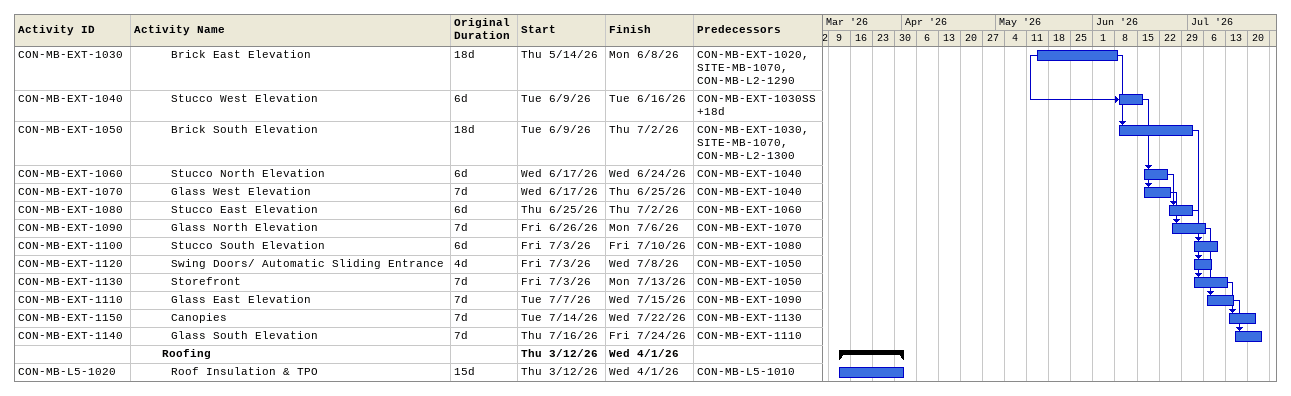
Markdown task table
| ID | Level | Task | Original duration | Start | Finish | Predecessors |
|---|---|---|---|---|---|---|
| CON-MB-EXT-1030 | 5 | Brick East Elevation | 18d | 2026-05-14 | 2026-06-08 | CON-MB-EXT-1020, SITE-MB-1070, CON-MB-L2-1290 |
| CON-MB-EXT-1040 | 5 | Stucco West Elevation | 6d | 2026-06-09 | 2026-06-16 | CON-MB-EXT-1030SS+18d |
| CON-MB-EXT-1050 | 5 | Brick South Elevation | 18d | 2026-06-09 | 2026-07-02 | CON-MB-EXT-1030, SITE-MB-1070, CON-MB-L2-1300 |
| CON-MB-EXT-1060 | 5 | Stucco North Elevation | 6d | 2026-06-17 | 2026-06-24 | CON-MB-EXT-1040 |
| CON-MB-EXT-1070 | 5 | Glass West Elevation | 7d | 2026-06-17 | 2026-06-25 | CON-MB-EXT-1040 |
| CON-MB-EXT-1080 | 5 | Stucco East Elevation | 6d | 2026-06-25 | 2026-07-02 | CON-MB-EXT-1060 |
| CON-MB-EXT-1090 | 5 | Glass North Elevation | 7d | 2026-06-26 | 2026-07-06 | CON-MB-EXT-1070 |
| CON-MB-EXT-1100 | 5 | Stucco South Elevation | 6d | 2026-07-03 | 2026-07-10 | CON-MB-EXT-1080 |
| CON-MB-EXT-1120 | 5 | Swing Doors/ Automatic Sliding Entrance | 4d | 2026-07-03 | 2026-07-08 | CON-MB-EXT-1050 |
| CON-MB-EXT-1130 | 5 | Storefront | 7d | 2026-07-03 | 2026-07-13 | CON-MB-EXT-1050 |
| CON-MB-EXT-1110 | 5 | Glass East Elevation | 7d | 2026-07-07 | 2026-07-15 | CON-MB-EXT-1090 |
| CON-MB-EXT-1150 | 5 | Canopies | 7d | 2026-07-14 | 2026-07-22 | CON-MB-EXT-1130 |
| CON-MB-EXT-1140 | 5 | Glass South Elevation | 7d | 2026-07-16 | 2026-07-24 | CON-MB-EXT-1110 |
|  | 4 | **Roofing** |  | 2026-03-12 | 2026-04-01 |  |
| CON-MB-L5-1020 | 5 | Roof Insulation & TPO | 15d | 2026-03-12 | 2026-04-01 | CON-MB-L5-1010 |
